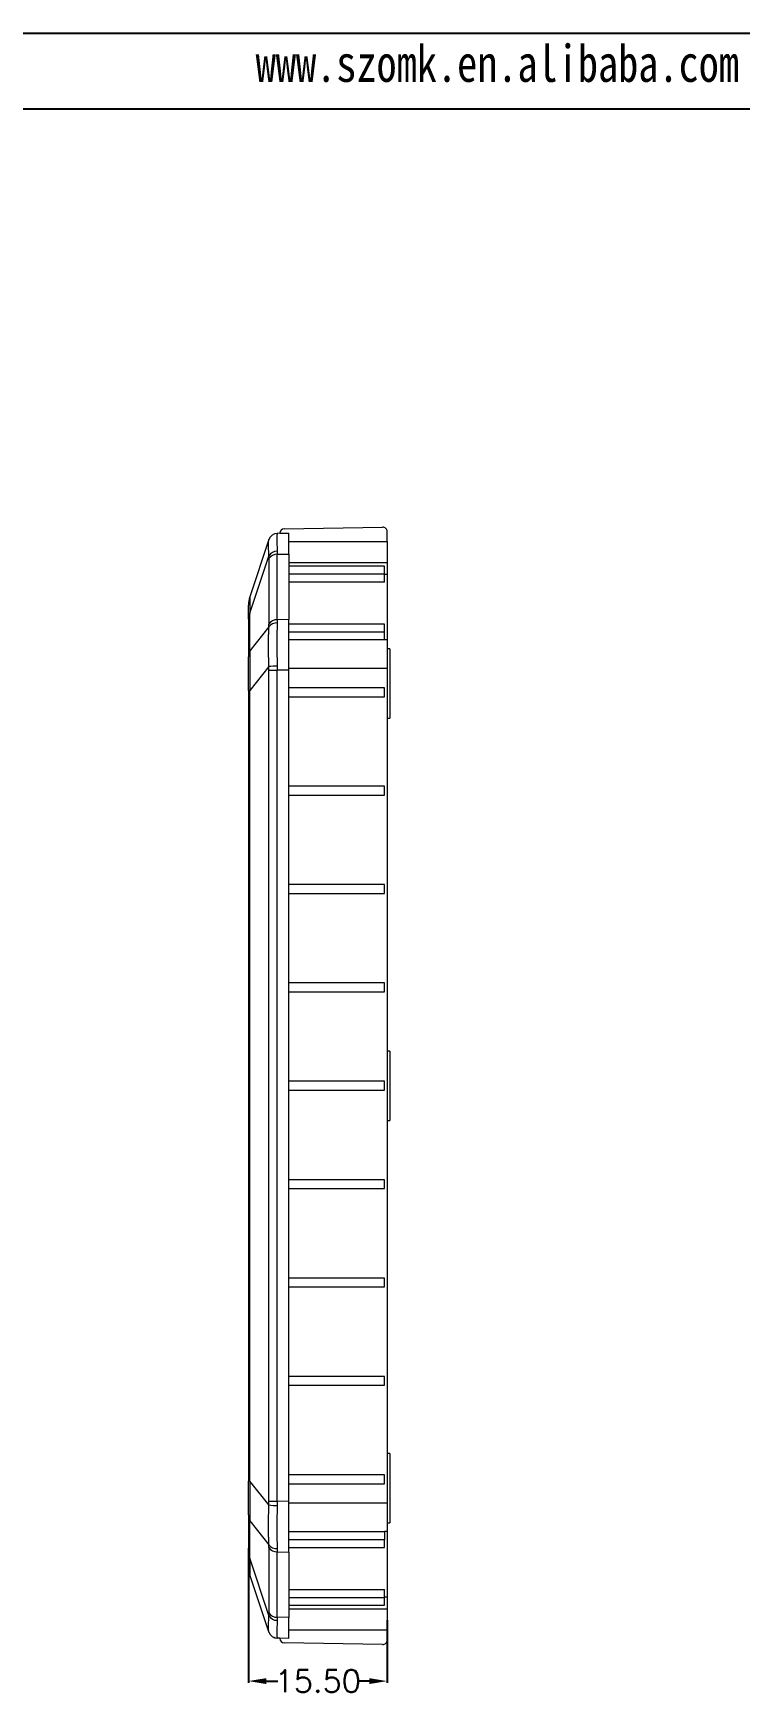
# Model space of a CAD drawing. Header units: inches. Extents: x 1153 to 3519, y 573 to 968.
# Drawn here: x 3252.3 to 3331.4, y 742.6 to 928.5 of the extents above; entities that cross this region are included whole.
import ezdxf

# ---------------------------------------------------------------- set-up
doc = ezdxf.new("R2010")
doc.units = ezdxf.units.IN
doc.layers.add('文字', color=81, linetype='Continuous')
doc.styles.get("Standard").update_dxf_attribs({"font": 'txt', "bigfont": 'gbcbig.shx'})
doc.styles.add('宋体', font='', dxfattribs={"width": 0.8, "height": 3.5})
doc.styles.get('宋体').set_extended_font_data('SimSun')
doc.dimstyles.new('2.5', dxfattribs={"dimtxt": 2.5, "dimasz": 2, "dimexe": 0.18, "dimexo": 0.0625, "dimgap": 0.09, "dimtad": 0, "dimtih": 1, "dimtoh": 1, "dimzin": 0, "dimdsep": 46, "dimtxsty": 'Standard', "dimcen": 2, "dimadec": 0, "dimazin": 0, "dimtfac": 1, "dimtofl": 0, "dimtmove": 0, "dimatfit": 3, "dimfxl": 1, "dimtolj": 1, "dimtzin": 0, "dimarcsym": 0})

# ---------------------------------------------------------------- blocks, each defined once
blk = doc.blocks.new('*D135')
at = {"color": 0, "lineweight": -2, "transparency": 16777216}
for p, q in [((3276.41, 759.07), (3276.41, 744.02)), ((3291.91, 751.02), (3291.91, 744.02)), ((3278.41, 744.2), (3279.7, 744.2)), ((3289.91, 744.2), (3288.63, 744.2))]:
    blk.add_line(p, q, dxfattribs=at)
at = {"color": 0, "transparency": 16777216}
for points in [[(3278.41, 744.53), (3278.41, 743.87), (3276.41, 744.2)], [(3289.91, 744.53), (3289.91, 743.87), (3291.91, 744.2)]]:
    blk.add_solid(points, dxfattribs=at)
at = {"layer": 'Defpoints', "color": 0, "transparency": 16777216}
for p in [(3276.41, 759.13), (3291.91, 751.09), (3291.91, 744.2)]:
    blk.add_point(p, dxfattribs=at)
at = {"color": 0, "transparency": 16777216, "insert": (3284.16, 744.2), "char_height": 2.5, "attachment_point": 5}
blk.add_mtext('\\A1;15.50', dxfattribs=at)

msp = doc.modelspace()

# ---------------------------------------------------------------- linework, layer by layer
for p, q in [((3016.166, 928.498), (3519.003, 928.498)), ((3029.178, 920.033), (3510.538, 920.033))]:
    msp.add_line(p, q)
at = {"color": 7, "linetype": 'Continuous', "lineweight": 15}
for p, q in [((3279.915, 872.569), (3279.623, 872.564)), ((3279.915, 872.569), (3280.915, 872.587)), ((3279.915, 872.578), (3279.915, 872.569)), ((3280.406, 873.078), (3291.406, 873.27)), ((3280.915, 870.244), (3280.915, 872.587)), ((3291.915, 871.666), (3291.915, 872.77)), ((3278.687, 871.867), (3276.567, 865.468)), ((3279.618, 870.222), (3280.915, 870.244)), ((3279.618, 862.905), (3279.618, 870.222)), ((3280.915, 871.666), (3291.915, 871.666)), ((3280.915, 870.244), (3280.915, 862.928)), ((3291.915, 871.666), (3291.915, 869.279)), ((3276.566, 863.627), (3278.688, 870.032)), ((3278.693, 869.737), (3278.693, 862.42)), ((3291.915, 869.279), (3280.915, 869.279)), ((3291.615, 868.883), (3280.915, 868.883)), ((3291.615, 868.035), (3291.615, 868.883)), ((3280.915, 868.035), (3291.615, 868.035)), ((3291.615, 867.113), (3280.915, 867.113)), ((3291.615, 867.113), (3291.615, 868.035)), ((3291.915, 867.961), (3291.615, 867.961)), ((3291.915, 867.961), (3291.915, 860.645)), ((3276.551, 865.305), (3276.453, 865.002)), ((3276.415, 862.962), (3276.415, 858.764)), ((3276.566, 859.429), (3276.566, 863.627)), ((3280.915, 862.928), (3279.618, 862.905)), ((3280.915, 857.271), (3280.915, 862.928)), ((3278.688, 862.105), (3276.566, 859.429)), ((3291.615, 862.415), (3280.915, 862.415)), ((3280.915, 861.567), (3291.615, 861.567)), ((3291.615, 861.567), (3291.615, 862.415)), ((3291.615, 860.645), (3291.615, 861.567)), ((3291.615, 860.645), (3280.915, 860.645)), ((3291.915, 860.645), (3291.615, 860.645)), ((3292.215, 859.657), (3291.915, 859.659)), ((3292.215, 859.657), (3292.215, 855.779)), ((3278.687, 857.66), (3276.567, 854.986)), ((3278.691, 857.249), (3279.623, 857.249)), ((3278.691, 764.309), (3278.691, 857.249)), ((3280.915, 857.271), (3279.623, 857.249)), ((3279.623, 764.309), (3279.623, 857.249)), ((3291.915, 857.463), (3280.915, 857.463)), ((3280.915, 764.286), (3280.915, 857.271)), ((3291.915, 857.463), (3291.915, 764.094)), ((3292.215, 855.779), (3292.215, 851.901)), ((3276.415, 854.986), (3276.415, 766.572)), ((3276.567, 854.986), (3276.415, 854.986)), ((3276.567, 766.572), (3276.567, 854.986)), ((3291.615, 855.279), (3280.915, 855.279)), ((3280.915, 854.279), (3291.615, 854.279)), ((3291.615, 854.279), (3291.615, 855.279)), ((3291.915, 851.898), (3292.215, 851.901)), ((3291.615, 844.279), (3280.915, 844.279)), ((3291.615, 843.279), (3291.615, 844.279)), ((3280.915, 843.279), (3291.615, 843.279)), ((3291.615, 833.279), (3280.915, 833.279)), ((3291.615, 832.279), (3291.615, 833.279)), ((3280.915, 832.279), (3291.615, 832.279)), ((3291.615, 822.279), (3280.915, 822.279)), ((3291.615, 821.279), (3291.615, 822.279)), ((3280.915, 821.279), (3291.615, 821.279)), ((3292.215, 814.657), (3291.915, 814.659)), ((3292.215, 814.657), (3292.215, 810.779)), ((3291.615, 811.279), (3280.915, 811.279)), ((3291.615, 810.279), (3291.615, 811.279)), ((3292.215, 810.779), (3292.215, 806.901)), ((3280.915, 810.279), (3291.615, 810.279)), ((3291.915, 806.898), (3292.215, 806.901)), ((3291.615, 800.279), (3280.915, 800.279)), ((3291.615, 799.279), (3291.615, 800.279)), ((3280.915, 799.279), (3291.615, 799.279)), ((3291.615, 789.279), (3280.915, 789.279)), ((3291.615, 788.279), (3291.615, 789.279)), ((3280.915, 788.279), (3291.615, 788.279)), ((3291.615, 778.279), (3280.915, 778.279)), ((3280.915, 777.279), (3291.615, 777.279)), ((3291.615, 777.279), (3291.615, 778.279)), ((3292.215, 769.657), (3291.915, 769.659)), ((3292.215, 769.657), (3292.215, 765.779)), ((3276.567, 766.572), (3276.415, 766.572)), ((3278.687, 763.898), (3276.567, 766.572)), ((3291.615, 767.279), (3280.915, 767.279)), ((3280.915, 766.279), (3291.615, 766.279)), ((3291.615, 766.279), (3291.615, 767.279)), ((3278.691, 764.309), (3279.623, 764.309)), ((3280.915, 764.286), (3279.623, 764.309)), ((3280.915, 758.63), (3280.915, 764.286)), ((3292.215, 765.779), (3292.215, 761.901)), ((3276.415, 762.794), (3276.415, 758.596)), ((3291.915, 764.094), (3280.915, 764.094)), ((3276.566, 762.128), (3278.688, 759.452)), ((3276.566, 757.93), (3276.566, 762.128)), ((3280.915, 760.913), (3291.615, 760.913)), ((3291.915, 760.913), (3291.615, 760.913)), ((3291.615, 760.913), (3291.615, 759.991)), ((3291.915, 761.898), (3292.215, 761.901)), ((3291.915, 760.913), (3291.915, 753.596)), ((3278.693, 759.138), (3278.693, 751.821)), ((3279.618, 758.653), (3280.915, 758.63)), ((3279.618, 751.336), (3279.618, 758.653)), ((3291.615, 759.991), (3280.915, 759.991)), ((3280.915, 759.142), (3291.615, 759.142)), ((3280.915, 758.63), (3280.915, 751.313)), ((3291.615, 759.142), (3291.615, 759.991)), ((3278.688, 751.525), (3276.566, 757.93)), ((3276.453, 756.556), (3276.551, 756.253)), ((3278.687, 749.691), (3276.567, 756.09)), ((3280.915, 754.445), (3291.615, 754.445)), ((3291.615, 753.523), (3280.915, 753.523)), ((3291.615, 753.523), (3291.615, 754.445)), ((3291.915, 753.596), (3291.615, 753.596)), ((3291.615, 752.674), (3291.615, 753.523)), ((3280.915, 751.313), (3279.618, 751.336)), ((3280.915, 752.674), (3291.615, 752.674)), ((3280.915, 752.279), (3291.915, 752.279)), ((3280.915, 748.971), (3280.915, 751.313)), ((3291.915, 752.279), (3291.915, 749.891)), ((3291.915, 749.891), (3280.915, 749.891)), ((3291.915, 749.891), (3291.915, 748.788)), ((3279.915, 748.988), (3279.623, 748.993)), ((3280.915, 748.971), (3279.915, 748.988)), ((3279.915, 748.98), (3279.915, 748.988)), ((3291.406, 748.288), (3280.406, 748.48))]:
    msp.add_line(p, q, dxfattribs=at)
for centre, radius, start, end in [((3279.635, 871.552), 0.998, 90.95086, 161.63543), ((3279.641, 871.564), 1, 91, 161.66713), ((3280.415, 872.578), 0.5, 91, 180), ((3291.415, 872.77), 0.5, 0, 91), ((3279.584, 869.536), 1.024, 88.35804, 151.01518), ((3279.562, 869.203), 1.02, 86.89831, 148.44866), ((3279.415, 864.524), 3, 161.66713, 180), ((3277.982, 862.955), 1.567, 154.59556, 179.75454), ((3279.562, 861.886), 1.02, 86.89831, 148.44866), ((3279.53, 861.528), 1.021, 85.33258, 145.55813), ((3277.982, 858.757), 1.567, 154.59556, 179.75454), ((3279.628, 850.142), 7.576, 90.07833, 97.13591), ((3277.982, 762.801), 1.567, 180.24546, 205.40444), ((3279.628, 771.416), 7.576, 262.86409, 269.92167), ((3279.53, 760.03), 1.021, 214.44187, 274.66742), ((3279.562, 759.672), 1.02, 211.55134, 273.10169), ((3277.982, 758.603), 1.567, 180.24546, 205.40444), ((3279.415, 757.033), 3, 180, 198.33287), ((3279.584, 752.021), 1.024, 208.98482, 271.64196), ((3279.562, 752.355), 1.02, 211.55134, 273.10169), ((3279.635, 750.005), 0.998, 198.36457, 269.04914), ((3279.641, 749.993), 1, 198.33287, 269), ((3280.415, 748.98), 0.5, 180, 269), ((3291.415, 748.788), 0.5, 269, 0)]:
    msp.add_arc(centre, radius, start, end, dxfattribs=at)
for points in [[(3279.618, 872.55), (3279.584, 872.445), (3279.582, 871.737), (3279.613, 870.559)], [(3279.623, 872.564), (3279.623, 872.564), (3279.621, 872.56), (3279.618, 872.55)], [(3278.693, 869.737), (3278.693, 869.838), (3278.691, 869.937), (3278.688, 870.032)], [(3276.567, 865.468), (3276.56, 865.447), (3276.555, 865.392), (3276.551, 865.305)], [(3276.415, 862.962), (3276.415, 863.999), (3276.415, 864.524), (3276.415, 864.524)], [(3279.618, 862.905), (3279.618, 862.789), (3279.616, 862.669), (3279.613, 862.545)], [(3278.688, 862.105), (3278.691, 862.213), (3278.693, 862.318), (3278.693, 862.42)], [(3279.613, 862.545), (3279.582, 861.211), (3279.584, 859.494), (3279.618, 857.718)], [(3276.566, 859.429), (3276.539, 858.174), (3276.539, 856.68), (3276.567, 854.986)], [(3276.415, 854.986), (3276.415, 856.456), (3276.415, 857.726), (3276.415, 858.764)], [(3276.415, 762.794), (3276.415, 763.831), (3276.415, 765.101), (3276.415, 766.572)], [(3276.567, 766.572), (3276.539, 764.877), (3276.539, 763.383), (3276.566, 762.128)], [(3279.623, 764.309), (3279.623, 764.152), (3279.621, 763.996), (3279.618, 763.839)], [(3279.618, 763.839), (3279.584, 762.062), (3279.582, 760.346), (3279.613, 759.012)], [(3278.693, 759.138), (3278.693, 759.239), (3278.691, 759.344), (3278.688, 759.452)], [(3276.415, 757.033), (3276.415, 757.033), (3276.415, 757.559), (3276.415, 758.596)], [(3276.566, 757.93), (3276.539, 756.793), (3276.539, 756.174), (3276.567, 756.09)], [(3278.688, 751.525), (3278.691, 751.621), (3278.693, 751.719), (3278.693, 751.821)], [(3279.618, 751.336), (3279.618, 751.22), (3279.616, 751.107), (3279.613, 750.998)], [(3279.613, 750.998), (3279.582, 749.82), (3279.584, 749.112), (3279.618, 749.007)]]:
    msp.add_open_spline(points, degree=3, dxfattribs=at)
for points, knots in [([(3278.688, 870.032), (3278.686, 870.091), (3278.682, 870.208), (3278.676, 870.374), (3278.67, 870.532), (3278.666, 870.682), (3278.662, 870.824), (3278.659, 870.958), (3278.656, 871.083), (3278.655, 871.2), (3278.654, 871.337), (3278.655, 871.484), (3278.66, 871.627), (3278.667, 871.739), (3278.676, 871.822), (3278.683, 871.852), (3278.687, 871.867)], [0, 0, 0, 0, 0.0559071, 0.1115867, 0.1670986, 0.2225028, 0.2778602, 0.3332312, 0.3886768, 0.4442572, 0.5000326, 0.6002999, 0.7000765, 0.7997159, 0.8995728, 1, 1, 1, 1]), ([(3278.687, 871.867), (3278.688, 871.87), (3278.691, 871.877), (3278.691, 871.878), (3278.691, 871.879)], [0, 0, 0, 0, 0.4999818, 1, 1, 1, 1]), ([(3279.613, 870.559), (3279.615, 870.505), (3279.617, 870.395), (3279.618, 870.279), (3279.618, 870.222)], [0, 0, 0, 0, 0.5001026, 1, 1, 1, 1]), ([(3291.915, 869.279), (3291.915, 869.279), (3291.915, 869.25), (3291.915, 869.136), (3291.915, 869.049), (3291.915, 868.824), (3291.915, 868.686), (3291.915, 868.36), (3291.915, 868.171), (3291.915, 867.961)], [0, 0, 0, 0, 0.25, 0.25, 0.5, 0.5, 0.75, 0.75, 1, 1, 1, 1]), ([(3278.687, 857.66), (3278.685, 857.751), (3278.681, 857.932), (3278.675, 858.202), (3278.67, 858.47), (3278.665, 858.736), (3278.661, 859), (3278.658, 859.261), (3278.656, 859.52), (3278.655, 859.777), (3278.654, 860.098), (3278.655, 860.479), (3278.66, 860.911), (3278.667, 861.327), (3278.677, 861.727), (3278.685, 861.979), (3278.688, 862.105)], [0, 0, 0, 0, 0.0558885, 0.1115537, 0.1670554, 0.2224539, 0.2778101, 0.3331849, 0.388639, 0.444233, 0.500027, 0.6002643, 0.7000273, 0.7996686, 0.8995423, 1, 1, 1, 1]), ([(3291.915, 860.645), (3291.915, 860.435), (3291.915, 860.208), (3291.915, 859.721), (3291.915, 859.458), (3291.915, 858.914), (3291.915, 858.634), (3291.915, 858.058), (3291.915, 857.76), (3291.915, 857.463)], [0, 0, 0, 0, 0.25, 0.25, 0.5, 0.5, 0.75, 0.75, 1, 1, 1, 1]), ([(3278.691, 857.249), (3278.691, 857.317), (3278.691, 857.454), (3278.688, 857.591), (3278.687, 857.66)], [0, 0, 0, 0, 0.5000182, 1, 1, 1, 1]), ([(3279.618, 857.718), (3279.619, 857.64), (3279.622, 857.484), (3279.623, 857.327), (3279.623, 857.249)], [0, 0, 0, 0, 0.4999362, 1, 1, 1, 1]), ([(3278.687, 763.898), (3278.688, 763.966), (3278.691, 764.103), (3278.691, 764.24), (3278.691, 764.309)], [0, 0, 0, 0, 0.4999818, 1, 1, 1, 1]), ([(3278.688, 759.452), (3278.686, 759.522), (3278.682, 759.661), (3278.676, 759.877), (3278.67, 760.098), (3278.666, 760.324), (3278.662, 760.555), (3278.659, 760.791), (3278.656, 761.031), (3278.655, 761.277), (3278.654, 761.594), (3278.655, 761.984), (3278.66, 762.452), (3278.667, 762.927), (3278.676, 763.41), (3278.683, 763.735), (3278.687, 763.898)], [0, 0, 0, 0, 0.0559071, 0.1115867, 0.1670986, 0.2225028, 0.2778602, 0.3332312, 0.3886768, 0.4442572, 0.5000326, 0.6002999, 0.7000765, 0.7997159, 0.8995728, 1, 1, 1, 1]), ([(3291.915, 764.094), (3291.915, 763.797), (3291.915, 763.505), (3291.915, 762.931), (3291.915, 762.645), (3291.915, 762.101), (3291.915, 761.843), (3291.915, 761.354), (3291.915, 761.123), (3291.915, 760.913)], [0, 0, 0, 0, 0.25, 0.25, 0.5, 0.5, 0.75, 0.75, 1, 1, 1, 1]), ([(3279.613, 759.012), (3279.615, 758.951), (3279.617, 758.829), (3279.618, 758.711), (3279.618, 758.653)], [0, 0, 0, 0, 0.5001026, 1, 1, 1, 1]), ([(3291.915, 753.596), (3291.915, 753.386), (3291.915, 753.201), (3291.915, 752.875), (3291.915, 752.734), (3291.915, 752.509), (3291.915, 752.424), (3291.915, 752.309), (3291.915, 752.279), (3291.915, 752.279)], [0, 0, 0, 0, 0.25, 0.25, 0.5, 0.5, 0.75, 0.75, 1, 1, 1, 1]), ([(3278.687, 749.691), (3278.685, 749.698), (3278.681, 749.713), (3278.675, 749.748), (3278.67, 749.791), (3278.665, 749.844), (3278.661, 749.907), (3278.658, 749.978), (3278.656, 750.059), (3278.655, 750.15), (3278.654, 750.276), (3278.655, 750.447), (3278.66, 750.676), (3278.667, 750.932), (3278.677, 751.213), (3278.685, 751.421), (3278.688, 751.525)], [0, 0, 0, 0, 0.0558885, 0.1115537, 0.1670554, 0.2224539, 0.2778101, 0.3331849, 0.388639, 0.444233, 0.500027, 0.6002643, 0.7000273, 0.7996686, 0.8995423, 1, 1, 1, 1]), ([(3278.691, 749.679), (3278.691, 749.679), (3278.691, 749.68), (3278.688, 749.687), (3278.687, 749.691)], [0, 0, 0, 0, 0.50001821, 1, 1, 1, 1]), ([(3279.618, 749.007), (3279.619, 749.003), (3279.622, 748.995), (3279.623, 748.994), (3279.623, 748.993)], [0, 0, 0, 0, 0.4999362, 1, 1, 1, 1])]:
    msp.add_open_spline(points, degree=3, knots=knots, dxfattribs=at)
at = {"color": 8, "linetype": 'Continuous', "lineweight": 15}
msp.add_open_spline([(3276.551, 865.305), (3276.541, 865.042), (3276.546, 864.48), (3276.566, 863.627)], degree=3, dxfattribs=at)

# ---------------------------------------------------------------- texts
at = {"layer": '文字', "color": 0, "insert": (3277.216, 927.201), "char_height": 4.13857, "width": 72.71077, "attachment_point": 1, "style": '宋体'}
msp.add_mtext('www.szomk.en.alibaba.com', dxfattribs=at)

# ---------------------------------------------------------------- dimensions: what is measured, and where the dimension line sits
dim = msp.add_linear_dim(base=(3291.915, 744.201), p1=(3276.415, 759.132), p2=(3291.915, 751.085), dimstyle='2.5')
dim.commit()
dim.dimension.update_dxf_attribs({"geometry": '*D135', "text_midpoint": (3284.165, 744.201)})

doc.saveas('drawing.dxf')
